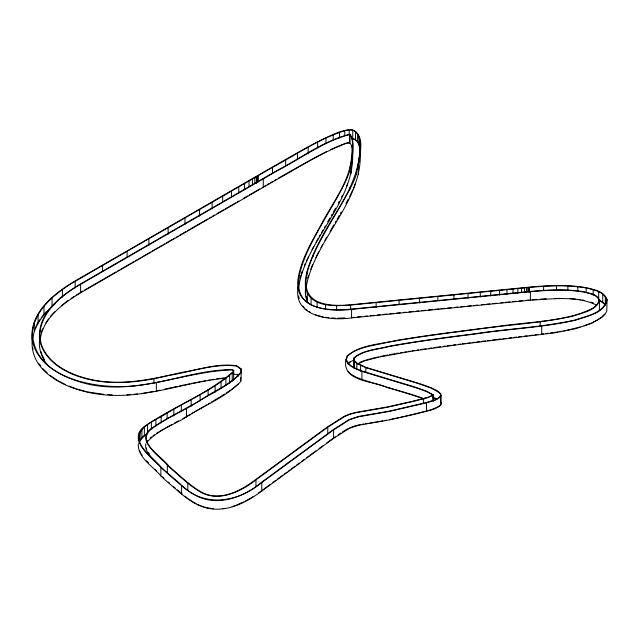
<?xml version="1.0" encoding="UTF-8"?>
<svg xmlns="http://www.w3.org/2000/svg" width="639" height="639" viewBox="0 0 639 639"><rect width="100%" height="100%" fill="white"/><g stroke="black" fill="none" stroke-linecap="round" stroke-linejoin="round"><path stroke-width="0.96" d="M352.393 155.74C352.464 149.334 352.872 138.495 343.271 144.526C320.267 153.584 299.324 167.027 277.773 178.976L80.61 292.806C62.598 303.757 41.791 318.837 39.977 341.673M359.709 154.031C361.011 143.639 360.484 125.396 344.764 130.755C318.861 138.863 296.216 154.646 272.486 167.426L75.17 281.336C53.98 293.716 29.498 313.445 32.533 340.867M32.469 331.09C32.222 376.89 91.217 388.145 126.929 386.435C162.618 384.718 196.772 369.63 232.5 369.598L233.698 370.452L233.594 371.778C214.289 389.231 189.4 399.742 167.13 413.026C156.93 420.278 137.808 425.111 138.447 440.527M349.829 134.454C324.261 141.155 301.328 158.2 277.773 170.485L80.61 284.315C59.555 296.304 32.972 318.278 41.711 345.643C49.73 365.34 71.041 374.997 90.554 379.438C120.971 386.363 151.874 379.199 181.596 372.409C199.791 369.606 218.226 362.912 236.781 365.78L241.302 369.007L241.015 372.769C229.121 386.307 211.269 392.929 196.461 402.738C181.412 412.091 164.694 418.817 150.628 429.712C135.979 442.476 162.434 456.709 168.688 466.023C179.391 475.144 189.392 485.432 201.772 492.27C220.048 502.054 240.767 490.832 255.528 479.689L327.36 426.988L344.317 416.245L350.076 413.912L356.091 412.355L386.875 407.035L412.283 401.348L427.779 397.338L433.074 394.982L426.525 391.515L417.986 388.392L361.906 371.363L355.835 368.879L351.051 366.267L347.528 363.256L345.907 359.669L347.033 355.995C360.835 344.301 380.66 344.341 397.53 340.22C430.039 334.828 462.764 330.818 495.457 326.737C523.7 322.352 552.815 322.152 580.276 313.613C586.866 310.586 597.633 308.373 598.991 299.955C596.634 294.188 589.062 293.62 583.846 292.087C566.178 289.076 548.134 290.154 530.378 291.703L351.57 309.388C330.818 312.167 294.275 309.14 297.918 279.81C300.833 259.522 311.792 241.678 321.505 224.025C332.536 202.635 349.253 182.49 351.522 157.689C351.785 150.181 354.541 141.051 349.829 134.454L349.868 142.984M240.576 380.285L240.775 377.593M433.546 395.118L428.026 397.602L412.49 401.619L387.042 407.323L356.266 412.642L350.332 414.176L344.653 416.476L327.759 427.171L255.935 479.873C240.352 492.062 217.412 503.165 198.665 491.008C187.626 483.931 178.121 474.753 168.249 466.182C160.637 456.486 132.656 439.32 153.009 427.323C169.639 416.117 188.082 407.946 205.071 397.306C216.948 389.407 231.246 383.887 240.504 372.697L240.775 369.102L236.486 366.043C213.578 363.295 190.997 371.986 168.568 375.492C139.757 382.721 108.846 386.124 80.043 376.962C62.047 371.123 42.613 358.902 39.498 338.686C37.589 313.35 60.777 295.697 80.234 284.107L277.414 170.278C301.336 158.033 323.733 140.572 350.132 134.214C356.506 145.245 351.186 159.758 349.477 171.603C335.946 214.432 240.943 318.805 351.498 309.092L530.298 291.408C548.134 289.85 566.266 288.772 584.014 291.799C589.374 293.357 597.13 293.988 599.518 299.931C596.738 311.001 581.722 312.695 572.608 316.225C540.69 323.334 507.813 324.66 475.52 329.524C445.782 333.358 416.005 337.088 386.499 342.504C373.36 345.891 357.968 346.522 347.528 356.107L346.434 359.661L348.007 363.128L351.45 366.075L356.171 368.647L362.177 371.107L412.922 386.403L426.828 391.276L433.554 395.11L433.554 400.765M599.366 310.298L599.518 299.931M359.709 151.203C357.64 190.262 327.663 219.608 313.334 254.41C308.341 266.455 302.199 280.305 307.311 293.317C316.153 307.83 336.01 305.849 350.627 305.091L529.236 287.43C548.166 285.753 567.392 284.73 586.219 287.973C593.535 289.874 603.687 291.36 606.531 299.539C604.326 313.262 586.37 315.898 575.483 319.899C543.118 327.2 509.77 328.526 477.006 333.454C447.5 337.264 417.954 340.954 388.688 346.33C377.154 349.365 363.719 349.789 354.158 357.584L353.567 359.493L353.567 367.984M441.15 395.533L440.367 397.051L435.638 399.966L426.493 402.834L389.502 411.404L358.791 416.716L349.469 419.791L333.59 429.895L261.782 482.581C243.155 497.533 215.463 508.021 193.361 494.075C181.907 486.814 172.075 477.317 161.867 468.451C151.898 457.596 124.07 438.042 147.114 424.647C175.006 405.933 207.707 393.848 233.083 371.706L233.171 370.548L232.197 369.861C180.246 371.602 128.407 399.063 76.384 380.748C56.735 374.358 35.433 361.083 32.014 338.997C29.913 312.231 54.171 293.365 74.795 281.128L272.118 167.21C289.794 157.122 307.351 146.802 325.618 137.816C334.245 134.134 343.223 128.958 352.928 130.044C367.337 136.89 357.888 160.501 356.866 172.362C347.808 209.464 251.175 313.797 350.563 304.795L529.156 287.127C548.166 285.449 567.48 284.427 586.386 287.686C593.847 289.619 604.174 291.168 607.05 299.515C604.885 313.422 586.722 316.137 575.699 320.171C543.302 327.488 509.914 328.821 477.117 333.75C447.635 337.552 418.106 341.242 388.847 346.61C377.433 349.621 364.15 350.036 354.645 357.696L354.102 359.485L354.933 361.323L357.193 363.256L366.131 367.425L422.02 384.398L431.205 387.761L437.643 390.916L440.902 393.991L441.15 404.024L440.367 405.541L435.638 408.457L431.637 409.887L415.406 414.096L389.502 419.895L358.791 425.207L349.469 428.282L333.59 438.386L261.782 491.064C247.197 501.879 229.353 511.416 210.598 508.756C196.82 506.903 185.693 497.869 175.637 488.947C170.677 484.681 165.621 480.512 160.884 475.991C152.921 466.206 137.513 457.772 138.272 443.618M351.722 164.271L351.921 162.362M359.406 162.602L359.605 160.661M350.46 173.784L350.723 171.883M298.437 288.309C306.065 237.213 359.078 199.975 352.097 145.796M305.929 288.524C314.18 237.932 365.404 201.085 359.957 147.369M298.253 286.448C292.35 316.712 330.243 321.113 351.57 317.879L530.378 300.194C552.216 299.212 576.346 295.194 596.714 305.194M308.389 303.261C304.819 298.022 304.859 291.025 306.049 284.986M145.804 443.666C144.23 452.204 152.881 458.283 157.657 464.154M32.557 336.841C26.942 373.488 70.586 391.004 100.027 394.335C142.976 399.982 183.856 382.114 226.086 378.072M32.469 339.581C34.458 325.123 43.987 312.966 54.994 303.964M40.081 336.977C37.597 347.344 41.591 358.367 48.516 366.179M299.987 278.197L300.825 275.537M301.392 273.772L302.231 271.112M307.663 278.013L308.477 275.433M346.594 186.316L347.608 183.625M353.535 188.241L355.292 183.593M304.332 266.04L305.378 263.5M310.698 269.267L312.575 264.714M35.297 328.055L37.589 323.046M41.144 332.224L42.725 328.75M349.685 196.429L352.76 189.879M306.496 260.936L308.613 256.566M315.834 257.725L317.503 254.274M138.951 442.867L141.898 438.194L146.89 433.817M353.567 359.493L354.453 361.442L356.794 363.455L365.859 367.681L416.277 382.881L430.902 388.001L439.249 392.61L440.391 394.071L440.622 395.501L438.146 398.321L435.327 399.726L426.277 402.554L389.327 411.125L358.615 416.436L349.134 419.559L333.183 429.704L261.375 482.389C237.181 503.452 201.788 507.941 178.888 482.685C173.129 477.764 167.29 472.932 161.755 467.764C153.568 458.179 140.085 450.223 138.447 436.756M338.351 203.058L339.269 201.317M341.561 196.972L342.48 195.23M345.971 203.466L348.287 199.072M312.032 249.737L313.773 246.47M317.918 253.411L318.781 251.79M320.938 247.74L322.655 244.497M315.946 242.381L318.262 238.267M319.188 236.622L320.115 234.976M333.183 212.3L335.539 208.114M324.931 240.408L326.777 237.141M340.299 213.65L341.25 211.964M321.505 232.508L322.919 230.064M324.332 227.612L325.283 225.982M327.631 221.917L329.94 217.931M331.322 215.535L332.248 213.937M330.036 231.422L333.806 224.904M335.203 222.492L336.122 220.886M337.049 219.289L339.365 215.295M38.124 322.28L40.273 319.22M41.343 317.687L46.192 311.808M45.824 322.831L48.604 318.869M139.606 440.431L143.935 435.638M146.666 441.908L147.625 440.67M147.162 442.012C157.617 430.279 173.345 425.039 186.492 416.979C204.496 405.086 226.126 397.202 241.015 381.259L241.302 369.007M50.265 316.489L54.738 311.832M604.63 314.053L601.579 317.128L597.122 320.155M348.383 363.248L350.412 361.394M348.183 363.99L350.819 361.586L353.918 359.949M238.395 383.983L231.302 389.654M61.743 305.442L67.846 300.538M438.729 406.34L439.896 405.406M150.189 438.027L151.603 436.916M262.757 489.865L269.866 484.65M272.861 482.453L275.736 480.336M277.166 479.29L279.994 477.221M280.705 476.702L282.821 475.144M284.243 474.106L287.079 472.021M288.508 470.975L289.938 469.929M291.36 468.882L294.986 466.222M296.432 465.16L299.364 463.011M301.576 461.382L304.531 459.217M306.784 457.564L309.052 455.903M310.562 454.792L315.906 450.87M318.997 448.602L322.871 445.758M326.833 442.851L333.183 438.194M258.22 493.124L261.375 490.88M333.87 437.715L335.235 436.764M153.009 435.806L154.438 434.832M337.999 434.863L340.835 432.946M226.246 393.009L230.583 390.133M71.145 298.421L74.451 296.304M76.105 295.242L79.404 293.125M342.376 431.956L345.971 429.759M250.528 498.196L252.812 496.743M220.175 396.811L224.728 393.959M156.579 433.362L160.205 431.125M213.897 400.589L219.393 397.282M205.071 405.797L206.677 404.846M208.282 403.904L209.896 402.953M211.501 402.011L213.107 401.068M203.434 406.747L191.94 413.409M160.924 430.67L171.939 424.432M80.234 292.598L82.79 291.12M84.492 290.138L115.955 271.974M117.648 270.992L119.333 270.017M121.027 269.043L131.171 263.188M132.017 262.701L133.695 261.726M135.372 260.76L137.05 259.793M138.727 258.827L140.404 257.852M142.082 256.886L150.461 252.046M152.138 251.079L153.815 250.113M154.654 249.625L158.001 247.692M159.67 246.726L161.347 245.767M163.017 244.801L164.694 243.834M166.364 242.868L172.226 239.481M173.057 239.002L174.743 238.027M176.428 237.061L178.113 236.087M179.799 235.112L185.693 231.709M187.371 230.735L189.903 229.281M190.757 228.786L203.641 221.342M204.504 220.846L207.843 218.921M209.512 217.955L211.174 216.996M212.843 216.03L214.512 215.063M217.02 213.618L223.538 209.856M225.168 208.913L227.62 207.507M228.419 207.036L235.647 202.867M237.253 201.94L238.858 201.013M243.683 198.226L247.812 195.846M249.466 194.887L253.212 192.722M253.963 192.291L256.495 190.829M257.341 190.342L259.746 188.952M262.302 187.475L262.901 187.131M263.747 186.644L265.457 185.653M267.166 184.671L268.875 183.689M270.577 182.698L273.141 181.228M274.85 180.238L276.559 179.255M190.278 414.368L182.786 418.569M278.229 178.289L289.731 171.691M290.553 171.22L312.942 158.68M245.4 501.08L249.673 498.676M174.439 423.074L178.6 420.813M313.789 158.232L322.272 153.719M357.473 363.934L365.005 360.739L379.398 357.009L412.243 351.123L458.634 344.605L554.372 332.847L575.699 328.662L591.602 323.318L602.002 317.303L605.109 314.18L606.802 311.057L607.05 299.515M346.657 429.352L353 426.453M323.086 153.312L326.337 151.675M592.113 322.663L596.291 320.57M438.146 406.811L431.389 409.623M243.763 501.879L235.719 505.401M330.403 149.638L343.007 144.27L348.854 142.785M584.07 325.842L591.283 323.078M359.741 362.337L363.911 360.787M232.069 506.591L234.809 505.697M580.252 326.976L566.442 330.435M364.749 360.476L370.308 358.878M353.758 426.173L360.468 424.576M426.277 411.045L430.534 409.863M416.125 413.585L425.35 411.276M405.422 416.141L407.203 415.717M408.976 415.294L415.198 413.816M371.243 358.615L378.328 356.937M396.835 418.05L398.744 417.626M400.645 417.203L404.463 416.348M156.18 390.98L159.886 390.173M164.519 389.167L177.57 386.363M179.447 385.964L184.136 384.974M389.327 419.607L395.892 418.249M185.094 384.774L189.879 383.799M191.796 383.408L200.127 381.771M380.165 356.538L387.737 355.004M384.678 420.51L386.539 420.15M201.924 381.427L205.518 380.74M389.598 354.653L395.078 353.671M396.907 353.343L398.736 353.016M377.178 421.876L382.809 420.869M141.299 393.592L153.392 391.467M208.298 380.253L210.151 379.933M212.004 379.614L213.857 379.294M555.187 332.392L558.007 331.913M559.892 331.601L561.777 331.282M563.654 330.962L565.539 330.643M373.288 422.515L376.203 422.036M362.177 424.28L363.743 424.024M400.605 352.696L402.522 352.393M404.439 352.081L406.356 351.769M408.273 351.458L410.19 351.146M222.516 508.62L224.209 508.348M369.813 423.074L372.321 422.683M365.428 423.753L368.136 423.337M412.107 350.835L413.968 350.555M416.764 350.14L418.625 349.86M420.486 349.581L426.069 348.75M216.781 378.871L224.249 377.945M428.969 348.343L431.868 347.935M433.801 347.664L440.575 346.713M443.426 346.33L445.311 346.074M447.196 345.827L450.974 345.324M452.859 345.068L455.687 344.693M458.514 344.317L460.463 344.062M462.412 343.814L465.328 343.439M467.277 343.191L470.2 342.816M472.141 342.568L475.065 342.192M477.006 341.945L479.865 341.585M481.774 341.354L485.584 340.875M487.493 340.635L490.353 340.283M492.254 340.044L496.064 339.573M497.022 339.453L500.936 338.974M502.893 338.734L505.824 338.382M508.764 338.023L511.703 337.664M513.66 337.424L516.592 337.065M518.548 336.833L521.432 336.481M524.315 336.138L527.199 335.794M529.124 335.563L532.966 335.1M534.883 334.868L537.766 334.524M541.608 334.061L543.557 333.83M545.498 333.598L548.414 333.246M550.355 333.015L554.245 332.552M351.498 317.575L354.477 317.279M357.457 316.984L361.426 316.593M364.406 316.297L367.377 316.009M370.356 315.714L374.326 315.323M377.306 315.027L380.173 314.739M383.041 314.46L386.867 314.076M389.734 313.797L393.56 313.414M396.428 313.134L400.254 312.759M403.185 312.463L406.116 312.175M409.056 311.888L412.962 311.497M415.901 311.209L418.833 310.921M421.748 310.626L425.59 310.25M428.473 309.963L432.315 309.588M435.199 309.3L439.041 308.917M440.934 308.733L444.72 308.357M447.564 308.078L451.35 307.702M455.144 307.327L457.963 307.047M460.783 306.768L464.537 306.401M467.357 306.121L471.111 305.746M473.93 305.466L477.692 305.099M481.447 304.723L484.306 304.444M486.207 304.252L490.009 303.876M492.901 303.589L496.838 303.206M500.776 302.814L503.54 302.543M505.393 302.359L509.882 301.912M512.478 301.656L516.136 301.296M519.036 301.009L522.798 300.634M525.625 300.354L529.004 300.018M126.929 394.926L130.763 394.567M133.631 394.303L137.465 393.951M532.167 299.747L536.832 299.379M540.57 299.084L546.201 298.725M337.328 318.246L344.884 317.887M554.732 298.421L562.48 298.445M570.1 298.717L575.579 299.124M103.853 394.327L87.918 391.995M107.584 394.614L112.24 394.974M325.211 317.303L328.933 317.631M331.729 317.879L335.451 318.214M213.562 508.756L207.084 507.765M577.432 299.324L580.252 299.739M582.129 300.01L584.014 300.29M233.618 374.095L236.486 374.526L238.635 376.059M76.64 388.975L86.976 391.739M204.44 507.023L206.205 507.518M386.331 386.93L393.648 389.087M315.41 314.787L323.35 317.136M395.381 389.598L400.557 391.132M385.485 386.675L371.594 382.513M401.484 391.403L407.003 393.065M407.85 393.328L412.922 394.894M363.128 379.885L370.708 382.242M345.907 359.669C342.001 381.715 372.641 380.676 386.1 387.194C398.832 391.044 411.708 394.471 424.184 399.103M413.808 395.182L417.363 396.332M418.249 396.619L422.906 398.249M201.021 505.848L203.561 506.783M590.787 302.031L593.383 303.006M69.188 386.132L75.706 388.616M357.025 377.481L362.177 379.59M352.928 138.535L355.164 139.462M359.981 145.365L359.981 153.855C360.005 148.272 359.302 140.396 352.736 138.823L352.736 130.332M432.675 397.282L436.549 399.223M197.715 504.419L200.175 505.537M65.561 384.638L57.286 380.357L50.209 375.46M194.52 502.773L196.109 503.62M356.171 377.13L351.45 374.558L348.007 371.618M434.792 397.849L436.924 399.016M599.837 300.434L604.494 303.733M598.679 300.186L602.737 302.559L605.349 305.194L605.349 296.712M193.729 502.35L188.449 498.899M305.146 309.092L307.431 310.562M308.957 311.544L310.482 312.527M236.781 374.262L238.291 375.341M184.831 496.16L187.706 498.38M182.035 493.819L177.482 489.977M173.552 486.638L175.437 488.244M168.225 482.054L169.359 483.044M163.88 478.22L162.306 476.782M42.909 368.823L47.254 372.888M355.915 139.765L358.064 141.93M154.638 469.226L156.483 471.079M146.555 460.711L148.456 462.852M38.979 363.647L40.664 365.867M302.862 306.025L304.571 308.325M148.288 452.348L149.622 454.361M141.227 453.802L142.217 455.295M139.35 450.295L140.388 452.364M42.11 354.949L44.522 359.885M358.415 142.697L359.477 144.989M306.265 296.48L307.039 299.1M298.517 295.985L299.292 298.597M146.259 447.955L146.666 449.329M41.08 351.514L41.711 354.126M32.533 347.464L32.988 349.357M440.902 402.482L441.15 404.024M606.531 299.539L606.531 303.317M602.737 294.076L602.737 302.559M598.679 291.696L598.679 299.244M593.176 289.643L593.176 295.306M586.219 287.973L586.219 292.686M577.792 286.735L577.792 291.456M567.887 286.008L567.887 290.721M556.505 285.841L556.505 290.553M543.621 286.288L543.621 290.066M541.712 325.866L541.712 334.357M540.195 321.633L540.195 326.345M530.378 291.703L530.378 300.194M529.236 287.43L529.212 292.143M529.06 287.446L529.06 292.159M528.645 287.486L528.645 291.256M527.822 287.566L527.822 291.336M526.472 287.702L526.472 292.414M524.451 287.901L524.451 292.614M521.624 288.181L521.624 291.951M517.862 288.548L517.862 293.269M513.021 289.028L513.021 293.748M506.983 289.627L506.983 294.339M499.594 290.362L499.594 295.074M490.736 291.232L490.736 295.953M480.272 292.271L480.272 296.983M468.06 293.477L468.06 298.189M453.962 294.875L453.962 299.587M440.622 395.501L440.622 403.992M437.859 296.464L437.859 300.234M433.234 394.702L433.234 401.3M432.954 395.078L432.954 400.733M426.493 402.834L426.493 411.316M423.369 398.896L423.369 403.608M419.607 298.269L419.607 302.982M399.079 300.298L399.079 304.068M376.123 302.567L376.123 307.287M365.859 367.681L365.859 372.393M361.906 371.363L361.906 379.846M360.604 365.524L360.604 371.187M359.749 140.492L359.749 148.975M358.998 157.993L358.998 159.878M358.966 136.554L358.966 145.045M358.423 165.797L358.423 174.279M357.912 165.765L357.912 167.65M357.576 133.559L357.576 142.042M356.794 363.455L356.794 369.11M356.354 172.314L356.354 174.199M355.516 131.482L355.516 139.973M354.453 361.442L354.453 368.048M354.158 357.584L354.158 359.469M351.57 309.388L351.57 317.879M350.971 165.325L350.971 173.816M350.627 305.091L350.627 309.803M350.46 165.293L350.46 168.121M349.693 134.486L349.693 142.968M349.685 187.938L349.685 189.831M349.174 130.092L349.174 134.805M344.764 130.755L344.764 135.468M339.469 132.305L339.469 137.96M336.625 305.754L336.625 310.466M333.59 429.895L333.59 438.386M333.215 134.741L333.215 140.396M327.759 427.171L327.759 433.777M325.954 138.048L325.954 143.711M325.531 304.763L325.531 308.541M317.623 142.225L317.623 147.889M317.096 302.271L317.096 306.984M313.334 254.41L313.334 256.295M311.097 298.405L311.097 305.011M309.564 263.516L309.564 265.401M308.166 147.266L308.166 153.863M307.311 293.317L307.311 301.808M306.848 272.094L306.848 274.93M305.49 287.143L305.49 295.625M305.41 280.018L305.41 288.508M297.534 153.144L297.534 159.75M285.657 159.87L285.657 165.525M272.486 167.426L272.486 173.081M263.268 178.856L263.268 187.347M261.782 482.581L261.782 491.064M257.964 175.797L257.964 181.46M257.932 175.821L257.837 182.474M257.373 176.14L257.373 182.746M256.415 176.691L256.415 183.297M255.935 479.873L255.935 486.479M254.817 177.618L254.817 183.273M252.413 179.008L252.413 184.663M249.034 180.957L249.034 186.612M244.537 183.553L244.537 189.216M238.746 186.892L238.746 192.555M233.698 370.452L233.594 380.261M232.237 373.575L232.237 381.116M231.518 191.069L231.518 196.724M229.665 375.844L229.665 383.392M225.926 378.6L225.926 385.205M222.684 196.165L222.684 201.828M221.054 381.834L221.054 388.44M215.103 385.565L215.103 392.162M212.092 202.283L212.092 208.889M208.106 389.774L208.106 395.429M200.103 394.479L200.103 401.084M199.568 209.512L199.568 216.118M191.157 399.679L191.157 406.284M187.786 483.052L187.786 490.592M186.492 408.497L186.492 416.979M184.967 217.947L184.967 224.545M181.604 485.496L181.604 493.987M181.284 405.382L181.284 411.045M173.84 409.391L173.84 415.989M168.129 227.668L168.129 234.265M167.338 465.304L167.338 472.852M167.13 413.026L167.13 418.689M161.156 416.348L161.156 422.946M160.884 467.5L160.884 475.991M156.347 382.777L156.347 391.26M155.908 419.392L155.908 425.989M153.935 378.679L153.935 383.392M151.363 422.203L151.363 428.809M148.887 238.778L148.887 245.376M147.521 424.831L147.521 433.322M144.374 427.315L144.374 435.806M141.898 429.704L141.898 438.194M140.093 432.044L140.093 440.535M138.951 434.384L138.951 440.982M127.089 251.359L127.089 257.022M102.567 265.52L102.567 271.176M80.61 284.315L80.61 292.806M75.17 281.336L75.17 287.941M62.406 289.523L62.406 297.063M52.039 297.854L52.039 306.345M43.963 306.265L43.963 314.747M38.084 314.652L38.084 323.142M34.282 322.959L34.282 331.449"/></g></svg>
